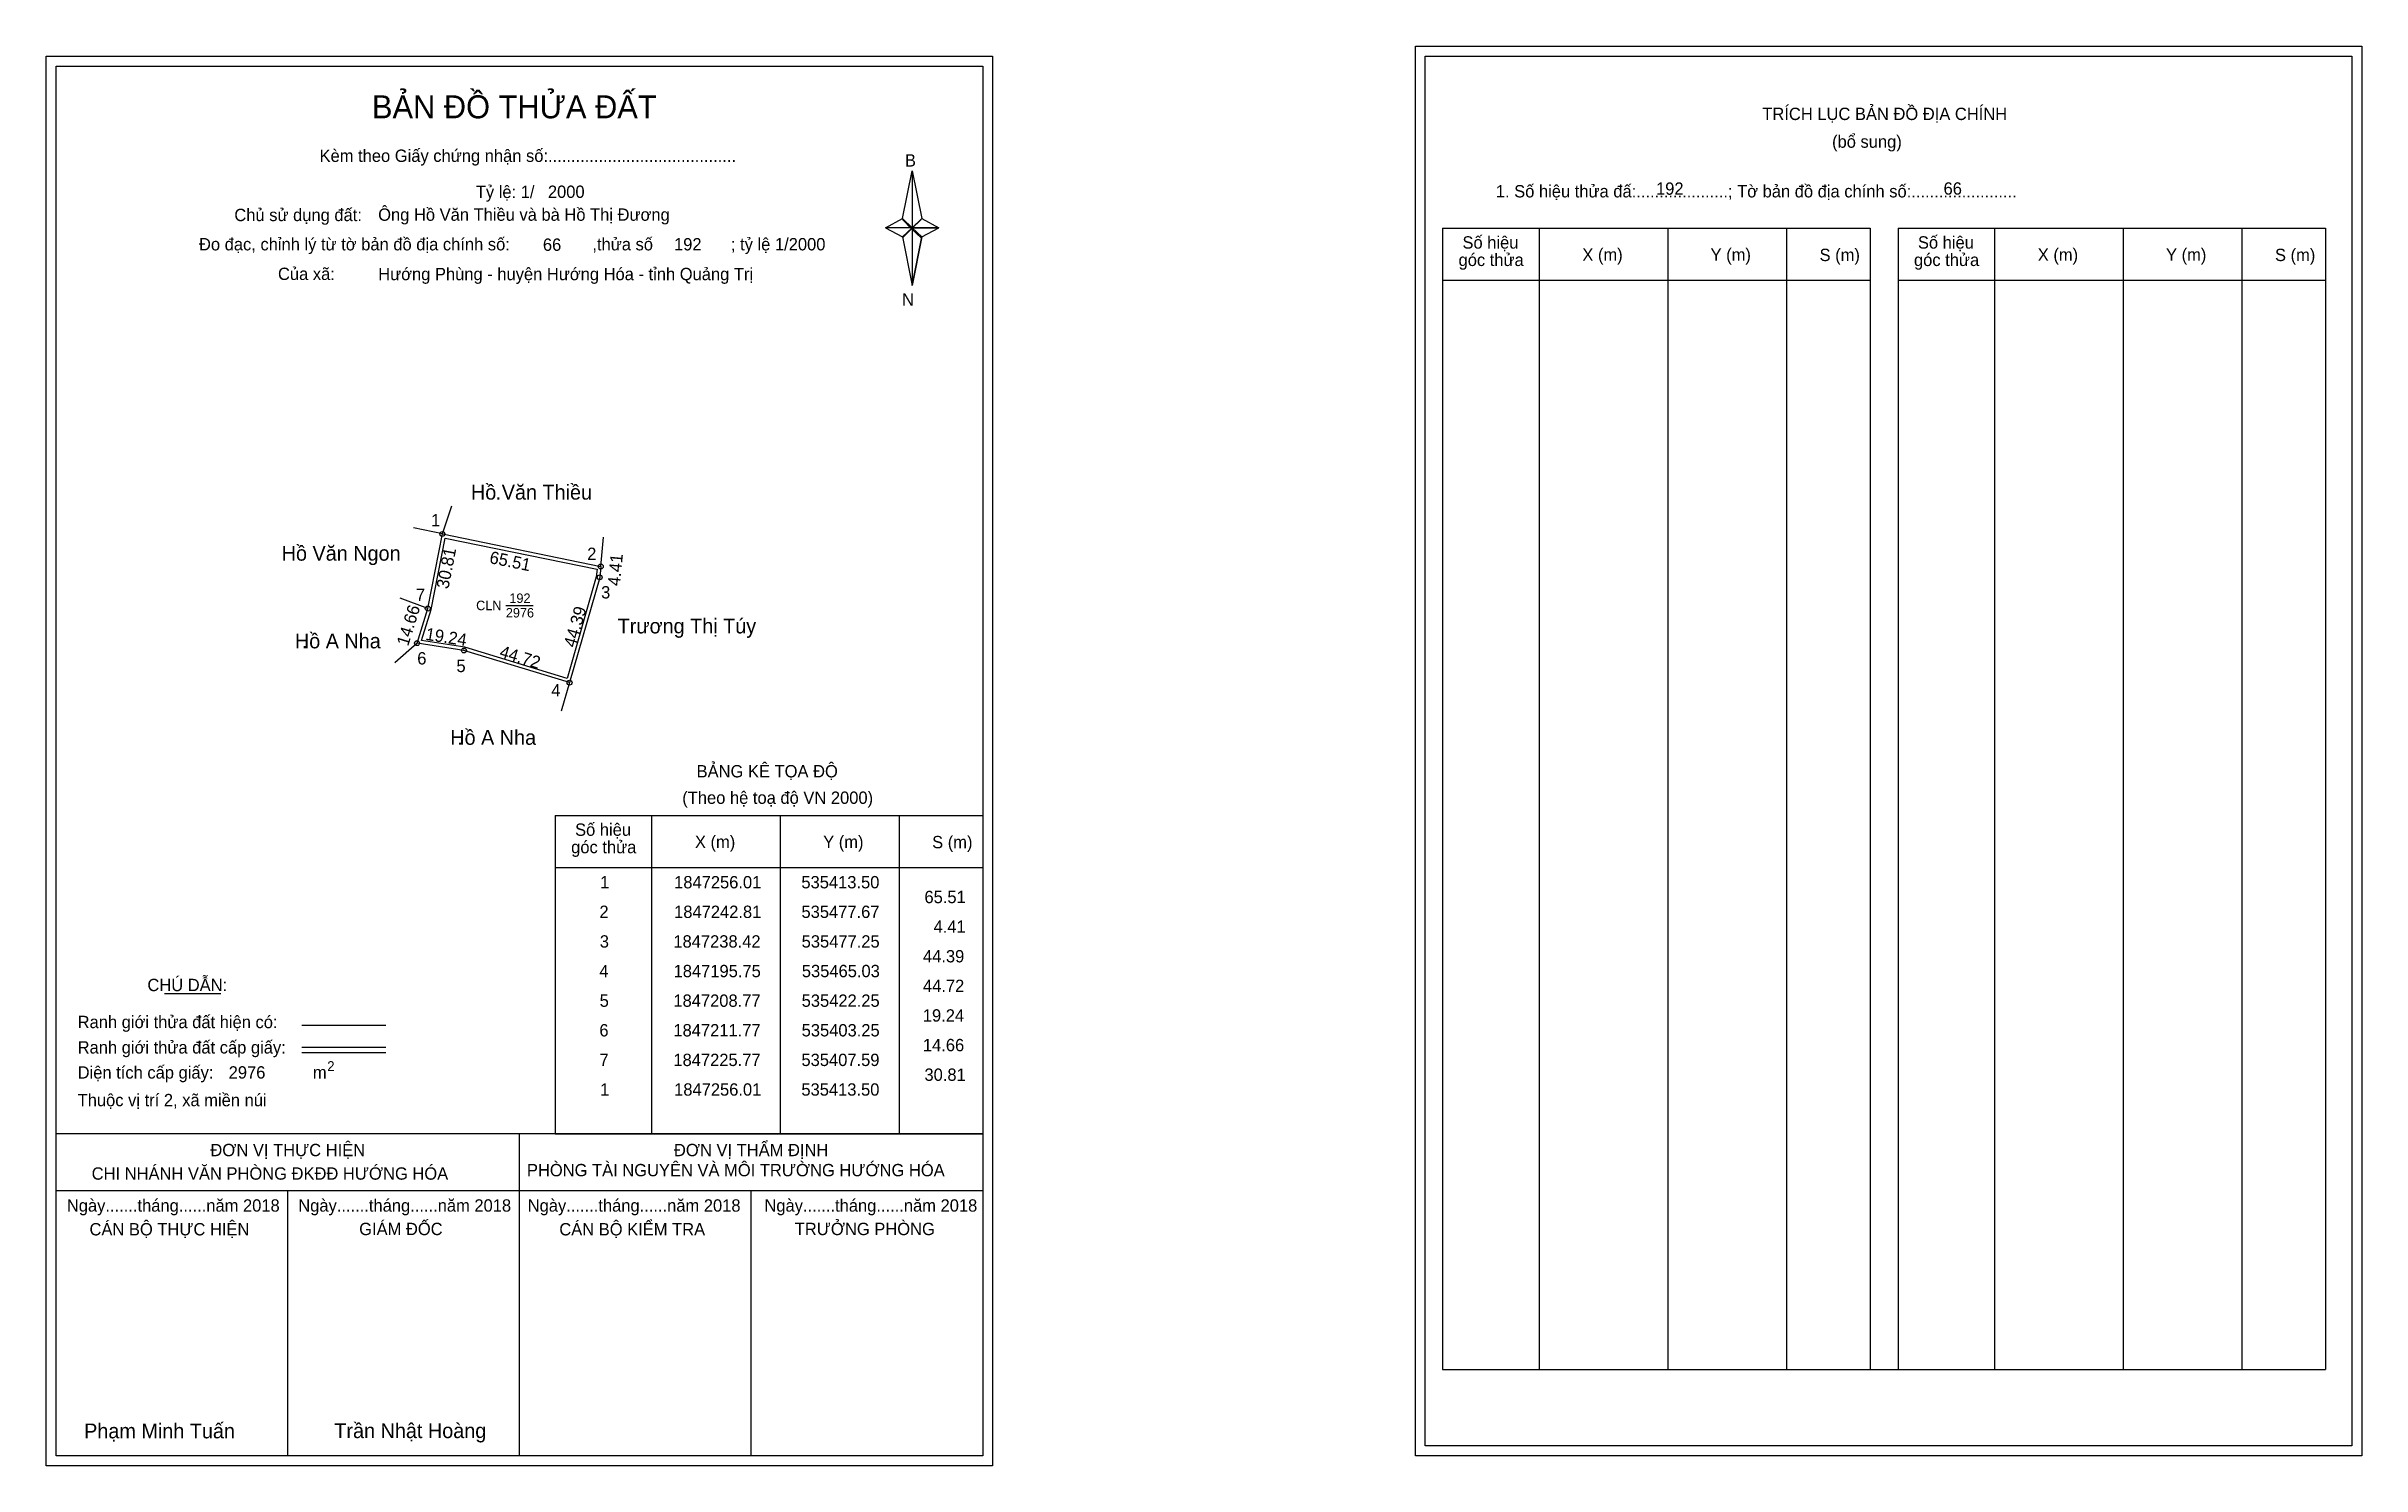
# Model space of a CAD drawing. Extents: x 535253 to 536191, y 1846878 to 1847454.
import ezdxf

# ---------------------------------------------------------------- set-up
doc = ezdxf.new("R2010")
doc.units = 0
for name, color, linetype in [('Level 1', 7, 'Continuous'), ('Level 10', 7, 'Continuous'), ('Level 11', 7, 'Continuous'), ('Level 13', 7, 'Continuous'), ('Level 27', 7, 'Continuous'), ('Level 3', 7, 'Continuous'), ('Level 36', 7, 'Continuous'), ('Level 49', 7, 'Continuous'), ('Level 53', 7, 'Continuous'), ('Level 55', 7, 'Continuous'), ('Level 6', 7, 'Continuous'), ('Level 60', 7, 'Continuous'), ('Level 63', 7, 'Continuous'), ('Level 9', 7, 'Continuous')]:
    doc.layers.add(name, color=color, linetype=linetype)

msp = doc.modelspace()

# ---------------------------------------------------------------- linework, layer by layer
at = {"layer": 'Level 1'}
for p, q in [((535257.05, 1847445.61), (535257.05, 1847445.61)), ((535811.7, 1847449.61), (535811.7, 1847449.61)), ((535599.9, 1847383.84), (535603.83, 1847403.12)), ((535603.83, 1847403.12), (535603.83, 1847380.07)), ((535603.83, 1847403.12), (535607.77, 1847383.84)), ((535593.01, 1847380.07), (535599.9, 1847383.84)), ((535599.9, 1847383.84), (535603.83, 1847380.07)), ((535603.54, 1847379.64), (535599.9, 1847383.4)), ((535603.83, 1847380.07), (535599.9, 1847376.39)), ((535603.54, 1847379.64), (535599.9, 1847375.95)), ((535599.9, 1847375.95), (535603.54, 1847379.64)), ((535607.47, 1847383.4), (535603.54, 1847379.64)), ((535603.54, 1847379.64), (535607.47, 1847383.4)), ((535607.47, 1847375.95), (535603.54, 1847379.64)), ((535607.77, 1847383.84), (535603.83, 1847380.07)), ((535603.83, 1847380.07), (535603.83, 1847356.67)), ((535603.83, 1847380.07), (535614.65, 1847380.07)), ((535603.83, 1847380.07), (535607.77, 1847376.39)), ((535607.77, 1847376.39), (535614.65, 1847380.07)), ((535818.76, 1847379.9), (535991.97, 1847379.9)), ((535857.94, 1846917.37), (535857.94, 1847379.9)), ((535910.09, 1846917.37), (535910.09, 1847379.9)), ((535958.03, 1847379.9), (535958.03, 1846917.37)), ((535991.97, 1847379.9), (535991.97, 1846917.37)), ((536003.28, 1847379.9), (536176.48, 1847379.9)), ((536042.46, 1846917.37), (536042.46, 1847379.9)), ((536094.6, 1846917.37), (536094.6, 1847379.9)), ((536142.55, 1847379.9), (536142.55, 1846917.37)), ((536176.48, 1847379.9), (536176.48, 1846917.37)), ((535599.9, 1847376.39), (535603.83, 1847356.67)), ((535607.77, 1847376.39), (535603.83, 1847356.67)), ((535818.76, 1847358.84), (535991.97, 1847358.84)), ((536003.28, 1847358.84), (536176.48, 1847358.84)), ((535459.24, 1847141.95), (535632.44, 1847141.95)), ((535498.42, 1847012.9), (535498.42, 1847141.95)), ((535550.56, 1847012.9), (535550.56, 1847141.95)), ((535598.51, 1847141.95), (535598.51, 1847012.9)), ((535459.24, 1847120.9), (535632.44, 1847120.9)), ((535300.89, 1847069.74), (535323.69, 1847069.74)), ((535356.62, 1847056.93), (535390.64, 1847056.93)), ((535356.62, 1847048.03), (535390.64, 1847048.03)), ((535356.62, 1847045.84), (535390.64, 1847045.84)), ((535470.71, 1847012.9), (535257.05, 1847012.9)), ((535632.44, 1847012.9), (535422.76, 1847012.9)), ((535444.75, 1846882.46), (535444.75, 1847012.9)), ((535459.24, 1847012.9), (535632.44, 1847012.9)), ((535632.45, 1846989.8), (535257.05, 1846989.8)), ((535350.9, 1846882.46), (535350.9, 1846989.8)), ((535538.6, 1846882.46), (535538.6, 1846989.8)), ((535818.76, 1846917.37), (536176.48, 1846917.37)), ((535632.44, 1846882.46), (535632.44, 1846882.46)), ((536187.1, 1846886.46), (536187.1, 1846886.46))]:
    msp.add_line(p, q, dxfattribs=at)
for points in [[(535599.9, 1847383.84), (535603.83, 1847403.12), (535603.83, 1847380.07)], [(535593.01, 1847380.07), (535599.9, 1847376.39), (535603.83, 1847380.07)], [(535603.83, 1847380.07), (535607.77, 1847383.84), (535614.65, 1847380.07)], [(535603.83, 1847380.07), (535603.83, 1847356.67), (535607.77, 1847376.39)]]:
    msp.add_lwpolyline(points, close=True, dxfattribs=at)
at = {"layer": 'Level 10'}
for points in [[(535403.25, 1847211.77), (535407.59, 1847225.77), (535413.5, 1847256.01), (535477.67, 1847242.81), (535477.25, 1847238.42), (535465.03, 1847195.75), (535422.25, 1847208.77)], [(535405.07, 1847212.9), (535408.95, 1847225.43), (535414.6, 1847254.35), (535476.16, 1847241.69), (535475.87, 1847238.68), (535464.08, 1847197.5), (535422.56, 1847210.14)]]:
    msp.add_lwpolyline(points, close=True, dxfattribs=at)
at = {"layer": 'Level 11'}
for centre in [(535413.5, 1847256.01), (535477.25, 1847238.42), (535477.67, 1847242.81), (535407.59, 1847225.77), (535403.25, 1847211.77), (535403.25, 1847211.77), (535422.25, 1847208.77), (535465.03, 1847195.75)]:
    msp.add_circle(centre, 1, dxfattribs=at)
at = {"layer": 'Level 27'}
for p, q in [((535413.5, 1847256.01), (535417.34, 1847267.38)), ((535413.5, 1847256.01), (535401.75, 1847258.43)), ((535477.67, 1847242.81), (535478.82, 1847254.75)), ((535407.59, 1847225.77), (535396.35, 1847229.98)), ((535403.25, 1847211.77), (535394.23, 1847203.85)), ((535465.03, 1847195.75), (535461.61, 1847184.25))]:
    msp.add_line(p, q, dxfattribs=at)
at = {"layer": 'Level 3'}
for p, q in [((535818.76, 1847379.9), (535818.76, 1846917.37)), ((536003.28, 1847379.9), (536003.28, 1846917.37)), ((535459.24, 1847141.95), (535459.24, 1847012.9))]:
    msp.add_line(p, q, dxfattribs=at)
at = {"layer": 'Level 63'}
for points in [[(535807.7, 1847453.61), (536191.1, 1847453.61), (536191.1, 1846882.46), (535807.7, 1846882.46)], [(535253.05, 1847449.61), (535636.45, 1847449.61), (535636.45, 1846878.46), (535253.05, 1846878.46)], [(535257.05, 1847445.61), (535632.45, 1847445.61), (535632.45, 1846882.46), (535257.05, 1846882.46)], [(535811.7, 1847449.61), (536187.1, 1847449.61), (536187.1, 1846886.46), (535811.7, 1846886.46)]]:
    msp.add_lwpolyline(points, close=True, dxfattribs=at)
at = {"layer": 'Level 9'}
msp.add_line((535439.21, 1847227.03), (535450.36, 1847227.03), dxfattribs=at)

# ---------------------------------------------------------------- texts
at = {"layer": 'Level 1'}
for s, height, p in [('BẢN ĐỒ THỬA ĐẤT', 9.3313, (535384.98, 1847424.42)), ('TRÍCH LỤC BẢN ĐỒ ĐỊA CHÍNH', 5, (535948.28, 1847423.73)), ('(bổ sung)', 5, (535976.53, 1847412.49)), ('Kèm theo Giấy chứng nhận số:.........................................', 5, (535363.75, 1847406.76)), ('B', 5, (535600.92, 1847404.88)), ('1. Số hiệu thửa đấ:....................; Tờ bản đồ địa chính số:.......................', 5, (535840.31, 1847392.37)), ('Chủ sử dụng đất:', 5, (535329.23, 1847382.77)), ('Đo đạc, chỉnh lý từ tờ bản đồ địa chính số:                  ,thửa số                 ; tỷ lệ 1/2000', 5, (535314.91, 1847370.91)), ('góc thửa', 5, (535825.21, 1847364.57)), ('Số hiệu', 5, (535826.79, 1847371.63)), ('X (m)', 5, (535875.36, 1847366.68)), ('Y (m)', 5, (535927.31, 1847366.68)), ('S (m)', 5, (535971.47, 1847366.58)), ('góc thửa', 5, (536009.72, 1847364.57)), ('Số hiệu', 5, (536011.31, 1847371.63)), ('X (m)', 5, (536059.87, 1847366.68)), ('Y (m)', 5, (536111.83, 1847366.68)), ('S (m)', 5, (536155.98, 1847366.58)), ('Của xã:', 5, (535346.91, 1847358.91)), ('N', 5, (535599.72, 1847348.54)), ('BẢNG KÊ TỌA ĐỘ', 5, (535516.51, 1847157.36)), ('(Theo hệ toạ độ VN 2000)', 5, (535510.7, 1847146.64)), ('Số hiệu', 5, (535467.27, 1847133.69)), ('góc thửa', 5, (535465.69, 1847126.63)), ('X (m)', 5, (535515.83, 1847128.74)), ('Y (m)', 5, (535567.79, 1847128.74)), ('S (m)', 5, (535611.94, 1847128.64)), ('CHÚ DẪN:', 5, (535294.01, 1847070.75)), ('Ranh giới thửa đất hiện có:', 5, (535265.75, 1847055.75)), ('Ranh giới thửa đất cấp giấy:', 5, (535265.75, 1847045.47)), ('Diện tích cấp giấy:', 5, (535265.75, 1847035.31)), ('2', 4, (535366.85, 1847038.37)), ('m', 5, (535361.06, 1847035.35)), ('Thuộc vị trí 2, xã miền núi', 5, (535265.75, 1847024.11)), ('ĐƠN VỊ THỰC HIỆN', 5, (535319.52, 1847003.87)), ('ĐƠN VỊ THẨM ĐỊNH', 5, (535507.32, 1847003.87)), ('CHI NHÁNH VĂN PHÒNG ĐKĐĐ HƯỚNG HÓA', 5, (535271.43, 1846994.35)), ('PHÒNG TÀI NGUYÊN VÀ MÔI TRƯỜNG HƯỚNG HÓA', 5, (535447.77, 1846995.73)), ('Ngày.......tháng......năm 2018', 5, (535261.38, 1846981.4)), ('Ngày.......tháng......năm 2018', 5, (535355.13, 1846981.4)), ('Ngày.......tháng......năm 2018', 5, (535448.08, 1846981.4)), ('Ngày.......tháng......năm 2018', 5, (535543.99, 1846981.4)), ('CÁN BỘ THỰC HIỆN', 5, (535270.55, 1846971.77)), ('GIÁM ĐỐC', 5, (535379.81, 1846971.89)), ('CÁN BỘ KIỂM TRA', 5, (535460.89, 1846971.77)), ('TRƯỞNG PHÒNG', 5, (535556.27, 1846971.89)), ('Phạm Minh Tuấn', 6, (535268.37, 1846889.54)), ('Trần Nhật Hoàng', 6, (535369.75, 1846889.64))]:
    msp.add_text(s, height=height, dxfattribs=at).set_placement(p)
at = {"layer": 'Level 11'}
msp.add_text('Tỷ lệ: 1/', height=5, dxfattribs=at).set_placement((535427.06, 1847392.13))
at = {"layer": 'Level 13'}
for s, p in [('CLN', (535427.19, 1847225.11)), ('192', (535440.65, 1847228.05)), ('2976', (535439.22, 1847222.16))]:
    msp.add_text(s, height=3.84, dxfattribs=at).set_placement(p)
at = {"layer": 'Level 36'}
for p in [(535435.04, 1847269.92), (535356.6, 1847209.65), (535419.53, 1847170.56)]:
    msp.add_text('.', height=6, dxfattribs=at).set_placement(p)
at = {"layer": 'Level 49'}
for s, rotation, p in [('30.81', 78.9417, (535415.94, 1847233.49)), ('65.51', 348.37619, (535432.31, 1847244.24)), ('4.41', 84.53503, (535485.43, 1847234.78)), ('14.66', 72.77656, (535399.63, 1847210.3)), ('44.39', 74.01914, (535467.36, 1847209.69)), ('19.24', 351.02737, (535406.43, 1847213.13)), ('44.72', 343.07249, (535436.3, 1847206.17))]:
    msp.add_text(s, height=5, rotation=rotation, dxfattribs=at).set_placement(p)
at = {"layer": 'Level 53'}
for s, p in [('1', (535477.44, 1847112.4)), ('1847256.01', (535507.4, 1847112.4)), ('535413.50', (535558.96, 1847112.4)), ('65.51', (535608.82, 1847106.4)), ('2', (535477.14, 1847100.4)), ('1847242.81', (535507.4, 1847100.4)), ('535477.67', (535559, 1847100.4)), ('4.41', (535612.51, 1847094.4)), ('3', (535477.29, 1847088.4)), ('1847238.42', (535507.1, 1847088.4)), ('535477.25', (535559.07, 1847088.4)), ('4', (535477.11, 1847076.4)), ('1847195.75', (535507.19, 1847076.4)), ('535465.03', (535559.14, 1847076.4)), ('44.39', (535608.22, 1847082.4)), ('5', (535477.23, 1847064.4)), ('1847208.77', (535507.11, 1847064.4)), ('535422.25', (535559.07, 1847064.4)), ('44.72', (535608.22, 1847070.4)), ('19.24', (535608.16, 1847058.4)), ('6', (535477.12, 1847052.4)), ('1847211.77', (535507.11, 1847052.4)), ('535403.25', (535559.07, 1847052.4)), ('14.66', (535608.19, 1847046.4)), ('7', (535477.15, 1847040.4)), ('1847225.77', (535507.11, 1847040.4)), ('535407.59', (535558.99, 1847040.4)), ('1', (535477.44, 1847028.4)), ('1847256.01', (535507.4, 1847028.4)), ('535413.50', (535558.96, 1847028.4)), ('30.81', (535608.82, 1847034.4))]:
    msp.add_text(s, height=5, dxfattribs=at).set_placement(p)
at = {"layer": 'Level 55'}
for s, height, p in [('1', 0.8, (535413.28, 1847256.01)), ('191', 0.22, (535413.28, 1847255.79)), ('0', 0.22, (535413.42, 1847255.79)), ('0', 0.22, (535413.42, 1847255.79)), ('3', 0.8, (535477, 1847238.42)), ('193', 0.22, (535477.02, 1847238.2)), ('193', 0.22, (535477.02, 1847238.2)), ('2', 0.8, (535477.4, 1847242.81)), ('193', 0.22, (535477.44, 1847242.59)), ('193', 0.22, (535477.44, 1847242.59)), ('0', 0.22, (535477.59, 1847242.59)), ('0', 0.22, (535477.59, 1847242.59)), ('7', 0.8, (535407.32, 1847225.77)), ('191', 0.22, (535407.37, 1847225.55)), ('0', 0.22, (535407.51, 1847225.55)), ('6', 0.8, (535402.98, 1847211.77)), ('0', 0.22, (535403.17, 1847211.55)), ('0', 0.22, (535403.17, 1847211.55)), ('5', 0.8, (535421.99, 1847208.77)), ('0', 0.22, (535422.17, 1847208.55)), ('4', 0.8, (535464.75, 1847195.75)), ('193', 0.22, (535464.8, 1847195.53)), ('193', 0.22, (535464.8, 1847195.53)), ('0', 0.22, (535464.95, 1847195.53))]:
    msp.add_text(s, height=height, dxfattribs=at).set_placement(p)
at = {"layer": 'Level 6'}
for s, p in [('2000', (535456.26, 1847392.17)), ('192', (535905.21, 1847393.45)), ('66', (536021.7, 1847393.49)), ('Ông Hồ Văn Thiều và bà Hồ Thị Đương', (535387.5, 1847382.91)), ('66', (535454.24, 1847370.73)), ('192', (535507.36, 1847370.89)), ('Hướng Phùng - huyện Hướng Hóa - tỉnh Quảng Trị', (535387.52, 1847358.83)), ('2976', (535326.93, 1847035.32))]:
    msp.add_text(s, height=5, dxfattribs=at).set_placement(p)
at = {"layer": 'Level 60'}
for s, p in [('Hồ Văn Thiều', (535425.08, 1847269.92)), ('Hồ Văn Ngon', (535348.41, 1847245.18)), ('Trương Thị Túy', (535484.52, 1847215.7)), ('Hồ A Nha', (535353.77, 1847209.65)), ('Hồ A Nha', (535416.7, 1847170.56))]:
    msp.add_text(s, height=6, dxfattribs=at).set_placement(p)
at = {"layer": 'Level 9'}
for s, p in [('1', (535408.92, 1847259.06)), ('2', (535472.18, 1847245.46)), ('7', (535402.79, 1847228.86)), ('3', (535477.83, 1847229.87)), ('6', (535403.33, 1847203.12)), ('5', (535419.21, 1847200.03)), ('4', (535457.67, 1847190.22))]:
    msp.add_text(s, height=5, dxfattribs=at).set_placement(p)

doc.saveas('drawing.dxf')
